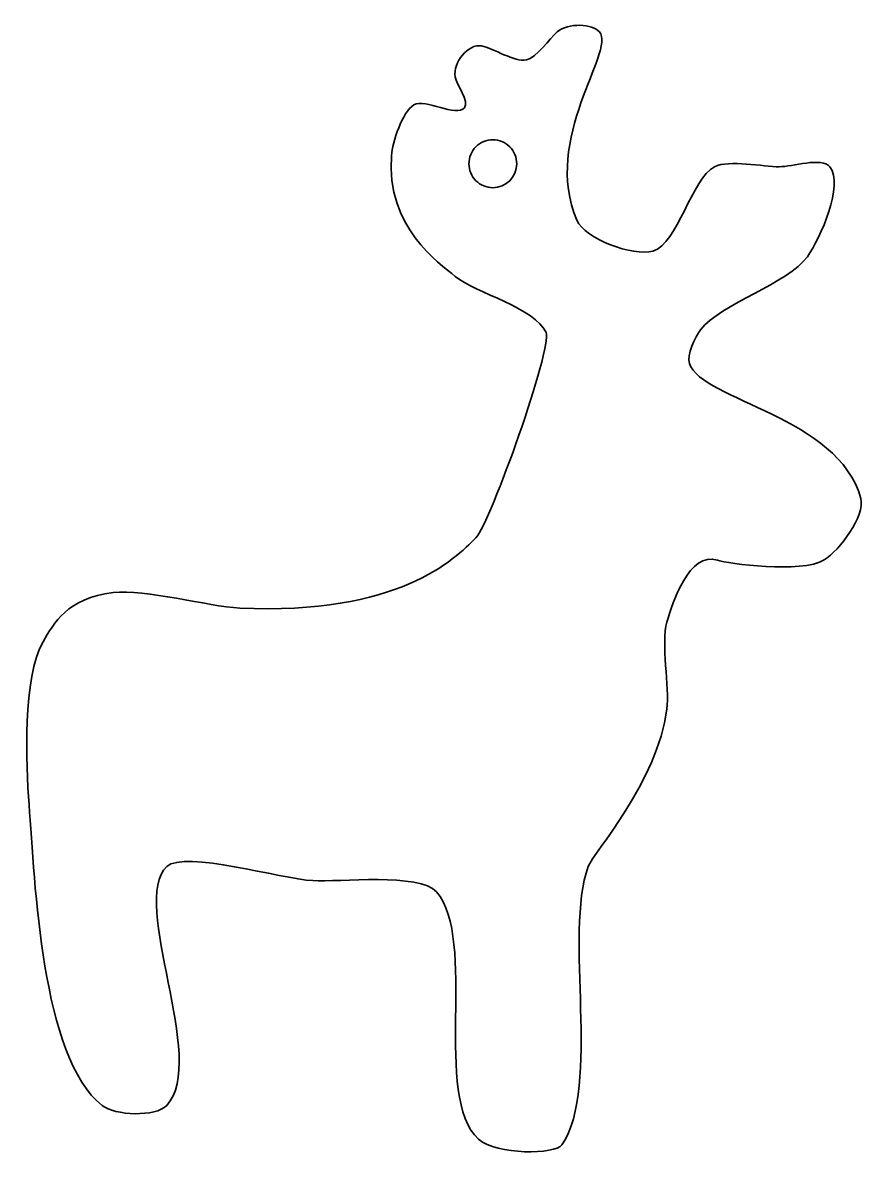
# Model space of a CAD drawing. Header units: millimetres. Extents: x 11.2 to 63.4, y 2.2 to 72.3.
import ezdxf

# ---------------------------------------------------------------- set-up
doc = ezdxf.new("R2010")
doc.units = ezdxf.units.MM
doc.layers.add('PDF _Слой 1', color=7, linetype='Continuous')

msp = doc.modelspace()

# ---------------------------------------------------------------- linework, layer by layer
at = {"layer": 'PDF _Слой 1', "lineweight": 35}
msp.add_lwpolyline([(41.808, 63.606, 0.414375), (40.326, 65.088, 0.414424), (38.845, 63.606, 0.414246), (40.326, 62.125, 0.414196)], format="xyb", close=True, dxfattribs=at)
for points in [[(46.93, 71.775), (46.521, 72.284), (44.985, 72.344), (44.318, 71.775)], [(44.318, 71.775), (43.826, 71.355), (43.036, 70.173), (42.404, 70.035)], [(45.537, 60.113), (43.344, 65.17), (47.933, 70.523), (46.93, 71.775)], [(39.62, 70.905), (38.809, 71.059), (37.844, 69.874), (37.995, 68.99)], [(42.404, 70.035), (41.691, 69.878), (40.335, 70.769), (39.62, 70.905)], [(37.995, 68.99), (38.079, 68.497), (38.884, 67.469), (38.575, 67.075)], [(38.575, 67.075), (38.09, 66.459), (36.112, 67.659), (35.442, 67.25)], [(35.442, 67.25), (34.711, 66.803), (34.115, 64.971), (34.049, 64.117)], [(34.049, 64.117), (33.71, 59.696), (36.978, 57.465), (37.995, 56.633)], [(58.068, 63.421), (57.067, 63.421), (54.958, 63.874), (54.065, 63.421)], [(61.2, 63.421), (60.719, 64.038), (58.851, 63.421), (58.068, 63.421)], [(54.065, 63.421), (52.622, 62.689), (51.793, 58.64), (50.236, 58.2)], [(59.808, 57.851), (60.629, 59.03), (62.085, 62.29), (61.2, 63.421)], [(50.236, 58.2), (49.016, 57.855), (46.041, 58.95), (45.537, 60.113)], [(53.195, 53.327), (54.402, 54.926), (58.664, 56.207), (59.808, 57.851)], [(37.995, 56.633), (39.275, 55.586), (42.976, 54.675), (43.622, 53.152)], [(52.498, 51.237), (52.313, 51.755), (52.863, 52.887), (53.195, 53.327)], [(43.622, 53.152), (44.022, 52.209), (40.202, 41.415), (39.271, 40.447)], [(63.115, 42.883), (61.761, 47.948), (53.331, 48.92), (52.498, 51.237)], [(60.853, 39.075), (61.799, 39.652), (63.401, 41.813), (63.115, 42.883)], [(39.271, 40.447), (37.983, 39.107), (34.426, 35.624), (24.651, 36.096)], [(51.106, 35.226), (51.447, 36.415), (52.503, 39.65), (54.239, 39.055)], [(54.239, 39.055), (54.833, 38.851), (59.441, 38.213), (60.853, 39.075)], [(24.651, 36.096), (22.681, 36.191), (18.776, 37.294), (16.819, 37.053)], [(16.819, 37.053), (13.932, 36.697), (13.131, 35.157), (12.468, 34.007)], [(51.106, 29.83), (51.276, 31.168), (50.734, 33.928), (51.106, 35.226)], [(12.468, 34.007), (11.203, 31.813), (11.405, 26.439), (11.598, 23.913)], [(46.233, 20.083), (46.531, 20.912), (50.534, 25.332), (51.106, 29.83)], [(11.598, 23.913), (11.963, 19.135), (12.356, 8.25), (16.123, 5.29)], [(20.126, 20.083), (21.223, 21.117), (27.21, 19.322), (29.176, 19.213)], [(20.126, 5.29), (22.703, 8.06), (17.813, 17.906), (20.126, 20.083)], [(29.176, 19.213), (30.784, 19.123), (35.8, 19.699), (36.834, 18.517)], [(44.608, 2.844), (47.044, 6.538), (44.719, 15.879), (46.233, 20.083)], [(36.834, 18.517), (39.393, 15.595), (36.573, 5.815), (39.445, 3.2)], [(16.123, 5.29), (16.909, 4.671), (19.444, 4.557), (20.126, 5.29)], [(39.445, 3.2), (40.541, 2.203), (44.225, 2.262), (44.608, 2.844)]]:
    msp.add_open_spline(points, degree=3, dxfattribs=at)

doc.saveas('drawing.dxf')
